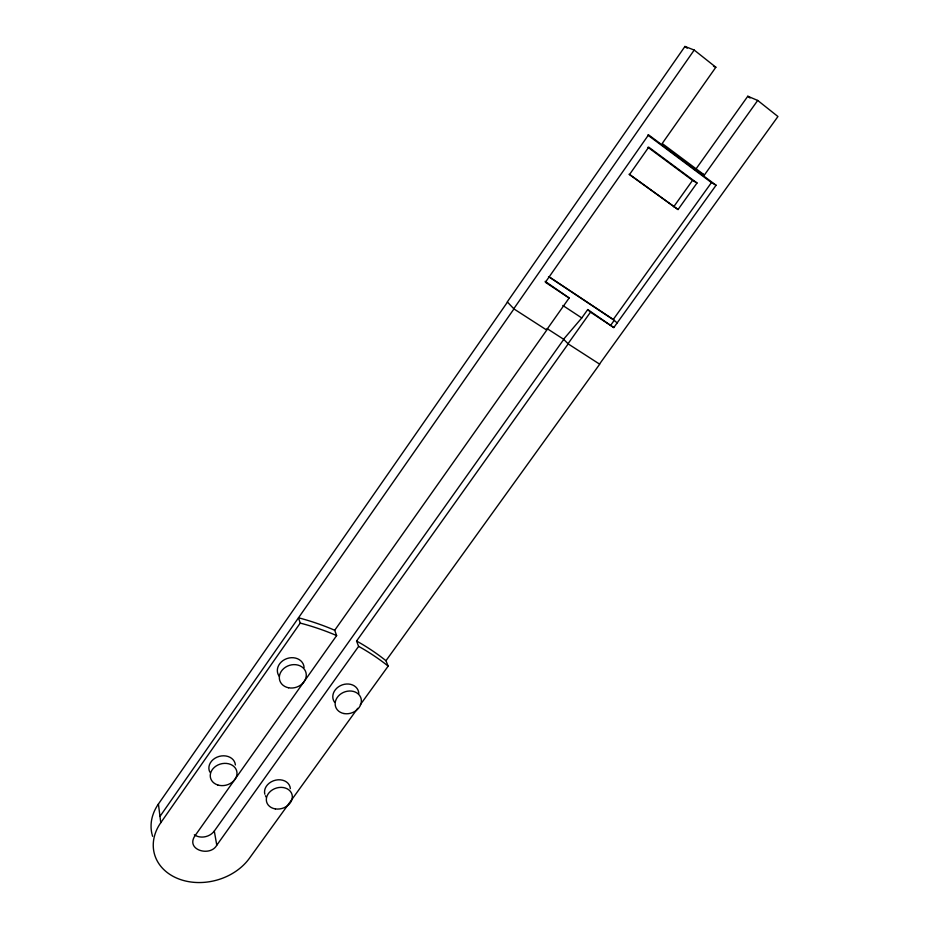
<?xml version="1.0" encoding="UTF-8"?>
<svg xmlns="http://www.w3.org/2000/svg" width="929" height="929" viewBox="0 0 929 929"><rect width="100%" height="100%" fill="white"/><g stroke="black" fill="none" stroke-linecap="round" stroke-linejoin="round"><path stroke-width="1.39" d="M599.507 364.087L777.945 116.52L757.704 100.448L704.391 175.012L662.203 143.496L715.853 67.236L694.207 50.061L684.952 46.45L507.315 301.913L513.946 308.927L159.985 816.394M151.857 833.487A51.757 41.085 -14.6 0 1 151.079 827.611L151.09 824.627A51.757 41.085 -14.6 0 1 152.693 815.592L153.749 812.608A51.757 41.085 -14.6 0 1 158.418 804.015L507.513 302.041M694.207 50.061L513.749 308.8L546.751 330.085L334.707 630.28L336.635 635.587L194.625 836.297C185.905 850.186 210.418 857.014 216.782 845.193L358.606 646.387L356.562 641.045L568.188 343.893L563.589 339.236L581.775 317.939L587.732 309.566L613.802 327.577L716.073 185.243L648.558 134.844L545.381 282.277L569.129 298L546.566 329.958M357.711 708.316L249.413 858.291A52.709 41.526 -14.8 0 1 178.008 878.637A52.709 41.526 -14.8 0 1 160.775 822.711L300.218 623.104L298.499 617.808L300.764 618.389A262.919 208.224 -14.5 0 1 331.502 628.887L334.707 630.28M194.335 834.811C200.571 839.084 209.884 837.052 214.297 831.06L563.775 339.364L547.03 328.552M587.732 309.566L590.507 312.156L567.991 343.776L599.693 364.203L385.953 660.728L388.159 666.139L360.243 704.797M695.345 169.856L747.81 96.244L757.704 100.448M673.734 206.749L692.558 180.365L697.017 182.99L678.042 209.536L628.991 174.292M617.123 322.955L613.279 319.46L711.463 182.583L716.073 185.243M610.922 324.941L614.232 320.331L548.505 276.61M300.218 623.104L302.494 623.684A264.544 208.99 -14.6 0 1 333.406 634.205L336.635 635.587M713.484 66.284L715.853 67.236M358.606 646.387L361.578 648.036A264.544 208.99 -14.6 0 1 386.545 664.827L388.159 666.139M356.562 641.045L359.511 642.682A262.919 208.224 -14.5 0 1 384.351 659.427L385.953 660.728M698.736 171.795L704.391 175.012M562.835 305.478L581.775 317.939M545.149 281.359L569.129 298M590.507 312.156L613.802 327.577M550.026 277.388L613.279 319.46M678.042 209.536L629.607 174.397L648.721 147.165L697.017 182.99M647.931 147.281L692.558 180.365M647.768 135.065L711.463 182.583M684.952 46.45L687.205 48.238M747.81 96.244L750.04 98.01M214.297 831.06L216.782 845.193M158.418 804.015L160.775 822.711M264.823 794.214A13.122 10.533 -17.6 0 1 275.704 780.139A13.122 10.533 -17.6 0 1 290.336 788.64M266.309 797.175A13.122 10.533 -17.6 0 1 265.415 795.758M334.452 702.069A13.296 11.02 -21 0 1 342.302 684.87A13.296 11.02 -21 0 1 358.815 693.545M279.153 676.207A13.587 11.415 -18.3 0 1 286.922 658.568A13.587 11.415 -18.3 0 1 304.097 667.568M209.861 772.15A13.436 10.893 -15.1 0 1 219.128 756.415A13.436 10.893 -15.1 0 1 235.385 764.962M152.635 836.321A51.757 41.085 -14.6 0 1 152.089 834.439M275.298 808.892A13.227 10.579 -17.7 0 0 292.054 794.632A13.227 10.579 -17.7 0 0 270.629 791.16A13.227 10.579 -17.7 0 0 275.298 808.892M343.951 713.542A13.401 11.078 -21 0 0 361.149 698.84A13.401 11.078 -21 0 0 339.689 694.776A13.401 11.078 -21 0 0 343.951 713.542M288.559 687.774A13.691 11.473 -18.4 0 0 306.001 672.747A13.691 11.473 -18.4 0 0 283.821 668.462A13.691 11.473 -18.4 0 0 288.559 687.774M217.746 784.97A13.54 10.939 -15.2 0 0 236.976 772.556A13.54 10.939 -15.2 0 0 216.178 765.972A13.54 10.939 -15.2 0 0 217.746 784.97"/></g></svg>
